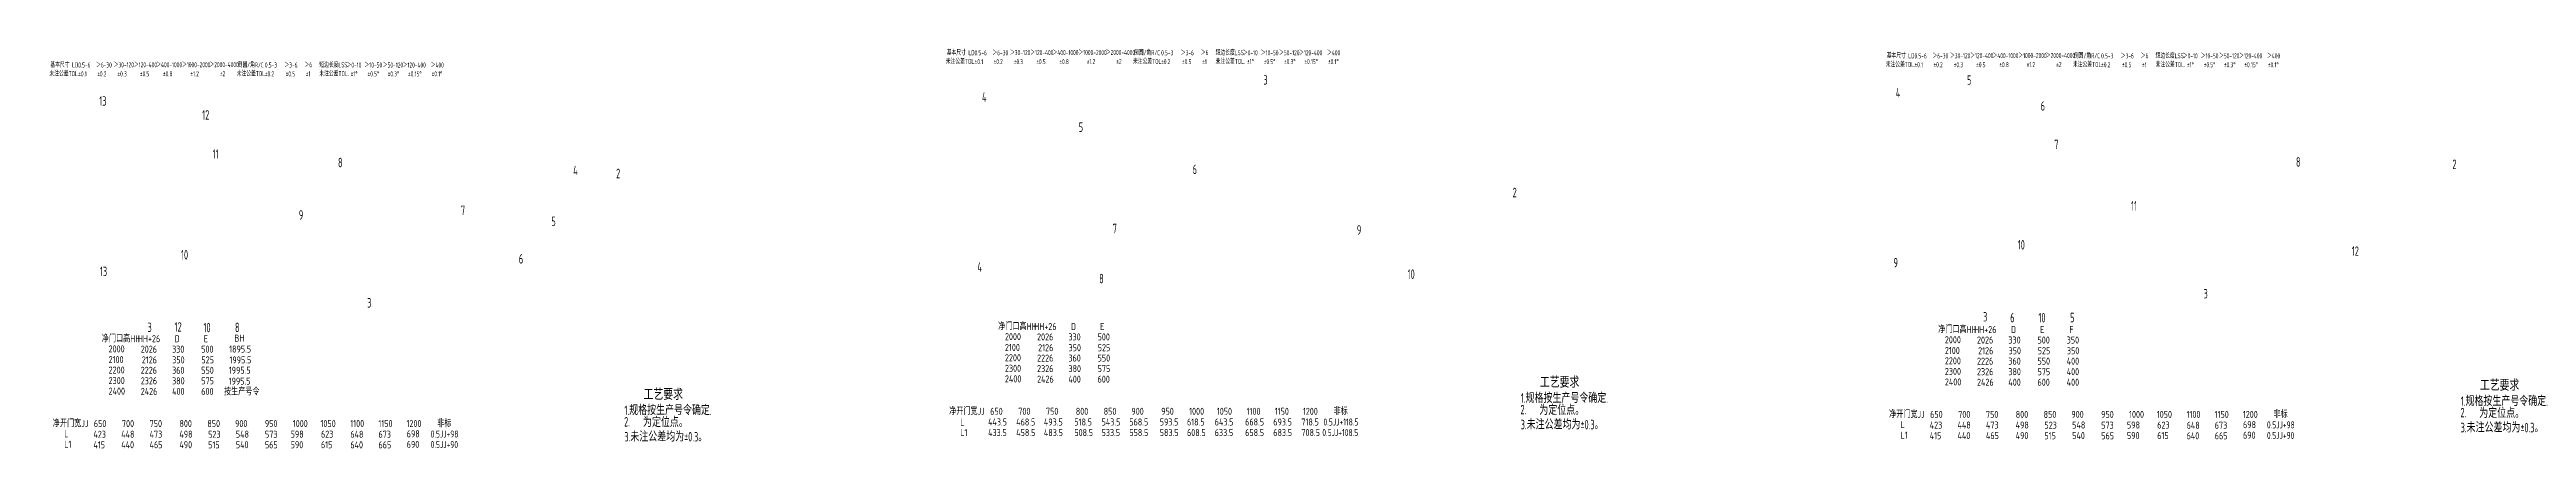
# Model space of a CAD drawing. Header units: inches. Extents: x 14216 to 120088, y -27128 to 23559.
# Drawn here: x 18953 to 22477, y 5861 to 6428 of the extents above; entities that cross this region are included whole.
import ezdxf

# ---------------------------------------------------------------- set-up
doc = ezdxf.new("R2010")
doc.units = ezdxf.units.IN
doc.header["$LTSCALE"] = 0.3
doc.header["$MEASUREMENT"] = 0
for name, color, linetype in [('2', 2, 'Continuous'), ('6', 3, 'Continuous'), ('7', 4, 'Continuous')]:
    doc.layers.add(name, color=color, linetype=linetype)
doc.layers.add('粗实线', color=7, linetype='Continuous', lineweight=30)
doc.styles.add('HZ', font='isocp2.shx', dxfattribs={"width": 0.7, "bigfont": 'hztxt.shx'})

msp = doc.modelspace()

# ---------------------------------------------------------------- texts
at = {"layer": '2', "style": 'HZ'}
for s, width, p in [('净门口高HH', 0.75, (20302.9, 6029.5)), ('HH+26', 0.75, (20354.2, 6029.5)), ('D', 0.75, (20406.5, 6029.5)), ('E', 0.75, (20448, 6029.5)), ('净门口高HH', 0.75, (21640.1, 6025.2)), ('HH+26', 0.75, (21691.3, 6025.2)), ('D', 0.75, (21743.7, 6025.2)), ('E', 0.75, (21785.2, 6025.2)), ('F', 0.75, (21826.7, 6025.2)), ('净门口高HH', 0.75, (19027.8, 6012.2)), ('2000', 0.75, (19037.5, 5997.7)), ('2100', 0.75, (19037.5, 5982.5)), ('HH+26', 0.75, (19079.1, 6012.2)), ('2026', 0.75, (19083.2, 5997.3)), ('2126', 0.75, (19084.7, 5982.1)), ('330', 0.75, (19127.8, 5997.3)), ('350', 0.75, (19128, 5982.1)), ('D', 0.75, (19131.4, 6012.2)), ('500', 0.75, (19169.3, 5997.3)), ('525', 0.75, (19169.5, 5982.1)), ('E', 0.75, (19172.9, 6012.2)), ('1895.5', 0.75, (19209, 5997.5)), ('1995.5', 0.75, (19209.4, 5982)), ('BH', 0.75, (19216.5, 6013)), ('2000', 0.75, (20312.6, 6015.1)), ('2100', 0.75, (20312.6, 5999.8)), ('2200', 0.75, (20312.6, 5985.1)), ('2026', 0.75, (20358.3, 6014.7)), ('2226', 0.75, (20358.3, 5984.7)), ('2126', 0.75, (20359.8, 5999.4)), ('330', 0.75, (20402.9, 6014.7)), ('360', 0.75, (20402.9, 5984.7)), ('350', 0.75, (20403.1, 5999.4)), ('500', 0.75, (20444.4, 6014.7)), ('550', 0.75, (20444.4, 5984.7)), ('525', 0.75, (20444.6, 5999.4)), ('2000', 0.75, (21649.7, 6010.7)), ('2100', 0.75, (21649.7, 5995.5)), ('2200', 0.75, (21649.7, 5980.7)), ('2026', 0.75, (21695.4, 6010.3)), ('2226', 0.75, (21695.4, 5980.3)), ('2126', 0.75, (21697, 5995.1)), ('330', 0.75, (21740, 6010.3)), ('360', 0.75, (21740, 5980.3)), ('350', 0.75, (21740.3, 5995.1)), ('500', 0.75, (21781.5, 6010.3)), ('550', 0.75, (21781.5, 5980.3)), ('525', 0.75, (21781.8, 5995.1)), ('350', 0.75, (21823, 6010.3)), ('400', 0.75, (21823, 5980.3)), ('350', 0.75, (21823.3, 5995.1)), ('2200', 0.75, (19037.5, 5967.7)), ('2300', 0.75, (19037.5, 5952.7)), ('2226', 0.75, (19083.2, 5967.3)), ('2326', 0.75, (19083.2, 5952.3)), ('360', 0.75, (19127.8, 5967.3)), ('380', 0.75, (19127.8, 5952.3)), ('550', 0.75, (19169.3, 5967.3)), ('575', 0.75, (19169.3, 5952.3)), ('1995.5', 0.75, (19208.3, 5951.9)), ('1995.5', 0.75, (19208.5, 5967.3)), ('2300', 0.75, (20312.6, 5970.1)), ('2400', 0.75, (20312.6, 5955.1)), ('2326', 0.75, (20358.3, 5969.7)), ('2426', 0.75, (20358.3, 5954.7)), ('380', 0.75, (20402.9, 5969.7)), ('400', 0.75, (20402.9, 5954.7)), ('575', 0.75, (20444.4, 5969.7)), ('600', 0.75, (20444.4, 5954.7)), ('2300', 0.75, (21649.7, 5965.7)), ('2400', 0.75, (21649.7, 5950.7)), ('2326', 0.75, (21695.4, 5965.3)), ('2426', 0.75, (21695.4, 5950.3)), ('380', 0.75, (21740, 5965.3)), ('400', 0.75, (21740, 5950.3)), ('575', 0.75, (21781.5, 5965.3)), ('600', 0.75, (21781.5, 5950.3)), ('400', 0.75, (21823, 5965.3)), ('400', 0.75, (21823, 5950.3)), ('2400', 0.75, (19037.5, 5937.7)), ('2426', 0.75, (19083.2, 5937.3)), ('400', 0.75, (19127.8, 5937.3)), ('600', 0.75, (19169.3, 5937.3)), ('按生产号令', 0.75, (19201.6, 5936.8)), ('净开门宽JJ', 0.75, (20233.2, 5909)), ('非标', 0.75, (20780, 5909)), ('净开门宽JJ', 0.75, (18958.1, 5891.6)), ('L', 0.75, (18974.4, 5877.2)), ('423', 0.75, (19015.9, 5876.3)), ('650', 0.75, (19016.5, 5891.6)), ('448', 0.75, (19055.5, 5876.5)), ('700', 0.75, (19056.5, 5891.6)), ('473', 0.75, (19095.8, 5876.5)), ('750', 0.75, (19095.9, 5891.6)), ('498', 0.75, (19138.2, 5876.5)), ('800', 0.75, (19138.3, 5891.6)), ('850', 0.75, (19178, 5891.6)), ('523', 0.75, (19179.1, 5876.3)), ('900', 0.75, (19217.4, 5891.6)), ('548', 0.75, (19218.5, 5876.5)), ('950', 0.75, (19259.8, 5891.6)), ('573', 0.75, (19259.9, 5876.3)), ('598', 0.75, (19296.5, 5876.5)), ('1000', 0.75, (19299.5, 5891.6)), ('1050', 0.75, (19338.9, 5891.6)), ('623', 0.75, (19339.6, 5876.5)), ('1100', 0.75, (19381.3, 5891.6)), ('648', 0.75, (19381.4, 5876.3)), ('1150', 0.75, (19421.3, 5891.6)), ('673', 0.75, (19421.4, 5876.3)), ('1200', 0.75, (19461.3, 5891.6)), ('698', 0.75, (19461.6, 5877)), ('0.5JJ+98', 0.7, (19495.6, 5876.7)), ('非标', 0.75, (19504.9, 5891.6)), ('L', 0.75, (20249, 5893.8)), ('L1', 0.75, (20249, 5878.8)), ('443.5', 0.75, (20288.6, 5893.8)), ('433.5', 0.75, (20288.6, 5878.8)), ('650', 0.75, (20291.6, 5909)), ('468.5', 0.75, (20328.6, 5893.8)), ('458.5', 0.75, (20328.6, 5878.8)), ('700', 0.75, (20331.6, 5909)), ('493.5', 0.75, (20368, 5893.8)), ('483.5', 0.75, (20368, 5878.8)), ('750', 0.75, (20371, 5909)), ('518.5', 0.75, (20411.3, 5893.8)), ('508.5', 0.75, (20411.3, 5878.8)), ('800', 0.75, (20413.4, 5909)), ('543.5', 0.75, (20450.1, 5893.8)), ('533.5', 0.75, (20450.1, 5878.8)), ('850', 0.75, (20453.1, 5909)), ('568.5', 0.75, (20489.5, 5893.8)), ('558.5', 0.75, (20489.5, 5878.8)), ('900', 0.75, (20492.5, 5909)), ('593.5', 0.75, (20532.8, 5893.8)), ('583.5', 0.75, (20532.8, 5878.8)), ('950', 0.75, (20534.9, 5909)), ('618.5', 0.75, (20571.6, 5893.8)), ('608.5', 0.75, (20571.6, 5878.8)), ('1000', 0.75, (20574.6, 5909)), ('643.5', 0.75, (20611, 5893.8)), ('633.5', 0.75, (20611, 5878.8)), ('1050', 0.75, (20614, 5909)), ('668.5', 0.75, (20654.3, 5893.8)), ('658.5', 0.75, (20654.3, 5878.8)), ('1100', 0.75, (20656.4, 5909)), ('693.5', 0.75, (20694.3, 5893.8)), ('683.5', 0.75, (20694.3, 5878.8)), ('1150', 0.75, (20696.4, 5909)), ('718.5', 0.75, (20734.3, 5893.8)), ('708.5', 0.75, (20734.3, 5878.8)), ('1200', 0.75, (20736.4, 5909)), ('0.5JJ+108.5', 0.7, (20764.1, 5878.8)), ('0.5JJ+118.5', 0.7, (20765.8, 5893.8)), ('净开门宽JJ', 0.75, (21570.3, 5904.6)), ('L', 0.75, (21586.6, 5890.2)), ('L1', 0.75, (21586.6, 5875.2)), ('423', 0.75, (21628.1, 5889.3)), ('415', 0.75, (21628.1, 5874.3)), ('650', 0.75, (21628.7, 5904.6)), ('448', 0.75, (21667.7, 5889.5)), ('440', 0.75, (21667.7, 5874.5)), ('700', 0.75, (21668.7, 5904.6)), ('473', 0.75, (21708.1, 5889.5)), ('465', 0.75, (21708.1, 5874.5)), ('750', 0.75, (21708.1, 5904.6)), ('498', 0.75, (21750.4, 5889.5)), ('490', 0.75, (21750.4, 5874.5)), ('800', 0.75, (21750.5, 5904.6)), ('850', 0.75, (21790.2, 5904.6)), ('523', 0.75, (21791.3, 5889.3)), ('900', 0.75, (21829.6, 5904.6)), ('548', 0.75, (21830.8, 5889.5)), ('540', 0.75, (21830.8, 5874.5)), ('950', 0.75, (21872, 5904.6)), ('573', 0.75, (21872.1, 5889.2)), ('598', 0.75, (21908.7, 5889.5)), ('590', 0.75, (21908.7, 5874.5)), ('1000', 0.75, (21911.7, 5904.6)), ('1050', 0.75, (21951.1, 5904.6)), ('623', 0.75, (21951.8, 5889.5)), ('615', 0.75, (21951.8, 5874.5)), ('1100', 0.75, (21993.5, 5904.6)), ('648', 0.75, (21993.6, 5889.2)), ('1150', 0.75, (22033.5, 5904.6)), ('673', 0.75, (22033.6, 5889.2)), ('1200', 0.75, (22073.5, 5904.6)), ('698', 0.75, (22073.8, 5890)), ('690', 0.75, (22073.8, 5875)), ('0.5JJ+98', 0.7, (22107.8, 5889.7)), ('0.5JJ+90', 0.7, (22107.8, 5874.7)), ('非标', 0.75, (22117.1, 5904.6)), ('L1', 0.75, (18974.4, 5862.2)), ('415', 0.75, (19015.9, 5861.3)), ('440', 0.75, (19055.5, 5861.5)), ('465', 0.75, (19095.8, 5861.5)), ('490', 0.75, (19138.2, 5861.5)), ('515', 0.75, (19179.1, 5861.3)), ('540', 0.75, (19218.5, 5861.5)), ('565', 0.75, (19259.9, 5861.3)), ('590', 0.75, (19296.5, 5861.5)), ('615', 0.75, (19339.6, 5861.5)), ('640', 0.75, (19381.4, 5861.3)), ('665', 0.75, (19421.4, 5861.3)), ('690', 0.75, (19461.6, 5862)), ('0.5JJ+90', 0.7, (19495.6, 5861.7)), ('515', 0.75, (21791.3, 5874.3)), ('565', 0.75, (21872.1, 5874.2)), ('640', 0.75, (21993.6, 5874.2)), ('665', 0.75, (22033.6, 5874.2))]:
    msp.add_text(s, height=10, dxfattribs=dict(at, width=width)).set_placement(p)
at = {"layer": '2', "color": 6, "style": 'HZ', "width": 0.7}
for s, p in [('1.规格按生产号令确定.', (19771.3, 5908.7)), ('2.', (21046, 5909.7)), ('1.规格按生产号令确定.', (21046.4, 5926)), ('为定位点。', (21072.8, 5908.9)), ('1.规格按生产号令确定.', (22383.5, 5921.6)), ('为定位点。', (22409.9, 5904.6)), ('2.', (19770.9, 5892.4)), ('3.未注公差均为±0.3。', (19771.2, 5871.1)), ('为定位点。', (19797.7, 5891.6)), ('3.未注公差均为±0.3。', (21046.3, 5888.4)), ('2.', (22383.2, 5905.4)), ('3.未注公差均为±0.3。', (22383.4, 5884.1))]:
    msp.add_text(s, height=13.5, dxfattribs=at).set_placement(p)
at = {"layer": '6', "color": 2, "style": 'HZ', "width": 0.7}
for s, p in [('未注公差TOL.', (20228.4, 6407.7)), ('基本尺寸 LD.', (20229.8, 6420.1)), ('0.5-6', (20269.4, 6420)), ('%%P0.1', (20269.4, 6407.4)), ('＞6-30', (20294.8, 6420)), ('%%P0.2', (20296.4, 6407.4)), ('＞30-120', (20319.8, 6420.2)), ('%%P0.3', (20325.2, 6407.4)), ('＞120-400', (20348.6, 6420.3)), ('%%P0.5', (20357.1, 6407.4)), ('＞400-1000', (20380.4, 6420.3)), ('%%P0.8', (20390, 6407.4)), ('＞1000-2000', (20417.1, 6420.4)), ('%%P1.2', (20428.9, 6407.5)), ('＞2000-4000', (20456.1, 6420.5)), ('%%P2', (20470.9, 6407.6)), ('未注公差TOL.', (20494.8, 6407.7)), ('倒圆/角R/C', (20496.2, 6420.1)), ('0.5-3', (20534.8, 6420)), ('%%P0.2', (20534.8, 6407.4)), ('＞3-6', (20562.8, 6420)), ('%%P0.5', (20564.5, 6407.4)), ('＞6', (20591.3, 6420.2)), ('%%P1', (20593.1, 6407.4)), ('短边长度LSS.', (20612.3, 6420.1)), ('未注公差TOL.', (20612.3, 6407.7)), ('＞0-10', (20651.1, 6420)), ('%%P1%%D', (20656.9, 6407.4)), ('＞10-50', (20676.6, 6420)), ('%%P0.5%%D', (20680.8, 6407.4)), ('＞50-120', (20702.6, 6420)), ('%%P0.3%%D', (20709.6, 6407.4)), ('＞120-400', (20731, 6420)), ('%%P0.15%%D', (20738.6, 6407.4)), ('＞400', (20770.9, 6420)), ('%%P0.1%%D', (20772.1, 6407.4)), ('基本尺寸 LD.', (21566.9, 6415.8)), ('0.5-6', (21606.5, 6415.6)), ('＞6-30', (21632, 6415.6)), ('＞30-120', (21657, 6415.8)), ('＞120-400', (21685.7, 6415.9)), ('＞400-1000', (21717.5, 6415.9)), ('＞1000-2000', (21754.2, 6416)), ('＞2000-4000', (21793.3, 6416.1)), ('倒圆/角R/C', (21833.3, 6415.8)), ('0.5-3', (21872, 6415.6)), ('＞3-6', (21899.9, 6415.6)), ('＞6', (21928.4, 6415.8)), ('短边长度LSS.', (21949.4, 6415.8)), ('＞0-10', (21988.2, 6415.6)), ('＞10-50', (22013.7, 6415.6)), ('＞50-120', (22039.7, 6415.6)), ('＞120-400', (22068.2, 6415.6)), ('＞400', (22108, 6415.6)), ('未注公差TOL.', (18953.3, 6390.4)), ('基本尺寸 LD.', (18954.7, 6402.8)), ('0.5-6', (18994.3, 6402.6)), ('%%P0.1', (18994.3, 6390)), ('＞6-30', (19019.7, 6402.6)), ('%%P0.2', (19021.3, 6390)), ('＞30-120', (19044.7, 6402.9)), ('%%P0.3', (19050.1, 6390)), ('＞120-400', (19073.5, 6403)), ('%%P0.5', (19082, 6390.1)), ('＞400-1000', (19105.3, 6403)), ('%%P0.8', (19114.9, 6390.1)), ('＞1000-2000', (19142, 6403)), ('%%P1.2', (19153.8, 6390.2)), ('＞2000-4000', (19181, 6403.1)), ('%%P2', (19195.8, 6390.3)), ('未注公差TOL.', (19219.7, 6390.4)), ('倒圆/角R/C', (19221.1, 6402.8)), ('0.5-3', (19259.8, 6402.6)), ('%%P0.2', (19259.8, 6390)), ('＞3-6', (19287.7, 6402.6)), ('%%P0.5', (19289.4, 6390)), ('＞6', (19316.2, 6402.9)), ('%%P1', (19318, 6390)), ('短边长度LSS.', (19337.2, 6402.8)), ('未注公差TOL.', (19337.2, 6390.4)), ('＞0-10', (19376, 6402.6)), ('%%P1%%D', (19381.8, 6390)), ('＞10-50', (19401.5, 6402.6)), ('%%P0.5%%D', (19405.8, 6390)), ('＞50-120', (19427.5, 6402.6)), ('%%P0.3%%D', (19434.5, 6390)), ('＞120-400', (19455.9, 6402.6)), ('%%P0.15%%D', (19463.5, 6390)), ('＞400', (19495.8, 6402.6)), ('%%P0.1%%D', (19497, 6390)), ('未注公差TOL.', (21565.5, 6403.3)), ('%%P0.1', (21606.5, 6403)), ('%%P0.2', (21633.5, 6403)), ('%%P0.3', (21662.3, 6403)), ('%%P0.5', (21694.2, 6403.1)), ('%%P0.8', (21727.1, 6403.1)), ('%%P1.2', (21766, 6403.2)), ('%%P2', (21808, 6403.3)), ('未注公差TOL.', (21831.9, 6403.3)), ('%%P0.2', (21872, 6403)), ('%%P0.5', (21901.6, 6403)), ('%%P1', (21930.2, 6403)), ('未注公差TOL.', (21949.5, 6403.3)), ('%%P1%%D', (21994, 6403)), ('%%P0.5%%D', (22018, 6403)), ('%%P0.3%%D', (22046.7, 6403)), ('%%P0.15%%D', (22075.7, 6403)), ('%%P0.1%%D', (22109.2, 6403))]:
    msp.add_text(s, height=7.2, dxfattribs=at).set_placement(p)
at = {"layer": '7', "style": 'HZ', "width": 0.7}
for s, p in [('3', (20680.3, 6378.2)), ('5', (21681.2, 6378.1)), ('13', (19024.3, 6348.3)), ('4', (20280, 6354)), ('4', (21579.9, 6360)), ('6', (21786, 6341.3)), ('12', (19170.7, 6328.5)), ('5', (20417.6, 6311.1)), ('11', (19185.5, 6272.8)), ('8', (19363.9, 6260.8)), ('7', (21805.3, 6286.5)), ('8', (22149.2, 6261.7)), ('4', (19698.4, 6249.6)), ('2', (19759.5, 6245.3)), ('6', (20579.6, 6251.2)), ('2', (22371.7, 6258.3)), ('7', (19538.7, 6193)), ('2', (21034.8, 6218.2)), ('11', (21914.5, 6199.2)), ('9', (19308.1, 6186.4)), ('5', (19667.4, 6177.3)), ('7', (20465.9, 6167.1)), ('9', (20813.2, 6165.1)), ('10', (19140.5, 6129.7)), ('6', (19621.1, 6123.9)), ('9', (21576.6, 6118.5)), ('10', (21753.4, 6143.9)), ('12', (22228.6, 6135)), ('13', (19025.2, 6106.1)), ('4', (20273.4, 6112.4)), ('8', (20446.7, 6095.9)), ('10', (20885.5, 6102.2)), ('3', (19405.4, 6061.4)), ('3', (22017.7, 6074.4)), ('3', (19092.9, 6026.6)), ('12', (19131.4, 6027.2)), ('10', (19172.5, 6026.3)), ('8', (19217.3, 6026.5)), ('3', (21704.1, 6041.6)), ('6', (21742.7, 6040.4)), ('10', (21782.8, 6040.4)), ('5', (21827.9, 6040.5))]:
    msp.add_text(s, height=13.5, dxfattribs=at).set_placement(p)
at = {"layer": '粗实线', "color": 3, "linetype": 'Continuous', "lineweight": -3, "style": 'HZ', "width": 0.7}
for p in [(21073.7, 5947.5), (22410.8, 5943.2), (19798.6, 5930.2)]:
    msp.add_text('工艺要求', height=16, dxfattribs=at).set_placement(p)

doc.saveas('drawing.dxf')
